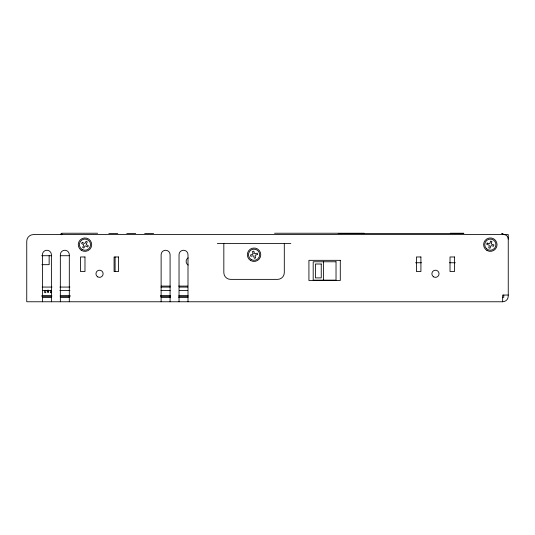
<?xml version="1.0" encoding="UTF-8"?>
<svg xmlns="http://www.w3.org/2000/svg" width="535" height="535" viewBox="0 0 535 535"><rect width="100%" height="100%" fill="white"/><g stroke="black" fill="none" stroke-linecap="round" stroke-linejoin="round"><path stroke-width="0.8" d="M61.853 233.233L97.617 233.233M274.555 233.233L364.114 233.233M450.33 233.233L463.765 233.233M108.839 233.461L117.78 233.461M126.755 233.461L135.696 233.461M144.671 233.461L153.612 233.461M338.173 233.461L463.798 233.461M217.337 243.539L290.793 243.539M41.63 255.723L51.567 255.723M60.388 255.723L69.303 255.723M415.555 262.752L421.473 262.752M449.494 262.752L455.312 262.752M41.89 264.678L49.146 264.678L49.146 255.723M161.109 286.091L170.277 286.091M178.603 286.091L187.772 286.091M42.151 287.074L52.022 287.074M59.9 287.074L69.924 287.074M160.975 287.074L170.163 287.074M179.352 287.074L187.705 287.074M42.352 290.565L51.547 290.565M59.9 290.565L69.924 290.565M160.975 290.565L170.163 290.565M179.352 290.565L187.705 290.565M47.802 291.622L48.27 291.622M508.25 295.046L502.653 295.046L502.653 301.767L26.75 301.767L26.75 241.298A6.721 6.721 0 0 1 33.471 234.577L508.25 234.577L508.25 296.169A5.597 5.597 0 0 1 502.653 301.767M41.797 295.608L51.828 295.608M60.187 295.608L70.219 295.608M160.493 295.608L170.525 295.608M178.884 295.608L188.073 295.608M41.797 296.724L51.828 296.724M60.187 296.724L70.219 296.724M160.493 296.724L170.525 296.724M178.884 296.724L188.073 296.724M42.439 297.286L51.373 297.286M60.355 297.286L69.289 297.286M161.129 297.286L170.331 297.286M178.683 297.286L187.986 297.286M502.653 297.286L503.769 297.286L503.769 295.046M323.488 261.769L323.488 280.133M284.299 243.539L284.299 272.649A6.721 6.721 0 0 1 277.578 279.37L230.545 279.37A6.721 6.721 0 0 1 223.831 272.649L223.831 243.539M187.999 301.767L187.999 254.734A4.481 4.481 0 0 0 183.518 250.253A4.481 4.481 0 0 0 179.038 254.734L179.038 301.767M170.083 301.767L170.083 254.734A4.481 4.481 0 0 0 165.603 250.253A4.481 4.481 0 0 0 161.122 254.734L161.122 301.767M115.099 256.974L115.099 271.533M69.303 301.767L69.303 254.734A4.481 4.481 0 0 0 64.822 250.253A4.481 4.481 0 0 0 60.341 254.734L60.341 301.767M61.799 234.805L61.799 233.461A1.117 1.117 0 0 0 60.716 234.29A2.829 2.829 0 0 0 60.676 234.577M51.474 290.258L51.474 292.672L50.357 292.672L50.357 290.318M51.387 301.767L51.387 254.734A4.481 4.481 0 0 0 46.906 250.253A4.481 4.481 0 0 0 42.425 254.734L42.425 301.767M48.27 290.104L48.27 292.558L47.802 292.558L47.802 290.104M45.789 290.318L45.789 292.672L44.666 292.672L44.666 290.258M503.769 234.577A4.481 4.481 0 0 1 508.25 239.058M188.166 265.039A4.146 4.146 0 0 1 188.166 257.863M502.057 233.494A1.117 1.117 0 0 0 501.763 233.461L502.887 233.461L502.887 234.577A1.117 1.117 0 0 0 502.559 233.788M487.138 243.077L486.77 244.428L488.916 245.003L489.324 245.712L488.749 247.859L490.107 248.22L490.675 246.073L491.391 245.665L493.531 246.24L493.892 244.89L491.752 244.314L491.344 243.599L491.912 241.459L490.562 241.098L489.986 243.238L489.278 243.652L487.138 243.077M82.296 242.301L81.594 243.512L83.52 244.622L83.734 245.418L82.624 247.337L83.834 248.039L84.945 246.113L85.734 245.899L87.66 247.01L88.355 245.799L86.436 244.689L86.222 243.9L87.332 241.974L86.122 241.278L85.011 243.198L84.222 243.412L82.296 242.301M253.055 253.677L252.647 254.392L250.5 254.968L250.861 256.318L253.008 255.743L253.717 256.151L254.292 258.298L255.643 257.937L255.068 255.79L255.483 255.081L257.623 254.506L257.261 253.155L255.115 253.73L254.406 253.316L253.831 251.176L252.48 251.537L253.055 253.677M84.978 256.974L80.497 256.974L80.497 271.533L84.978 271.533L84.978 256.974M118.569 256.974L114.089 256.974L114.089 271.533L118.569 271.533L118.569 256.974M420.911 256.974L416.431 256.974L416.431 271.533L420.911 271.533L420.911 256.974M454.503 256.974L450.022 256.974L450.022 271.533L454.503 271.533L454.503 256.974M340.287 260.331L308.929 260.331L308.929 280.487L340.287 280.487L340.287 260.331M336.027 261.769L313.189 261.769L313.189 280.133L336.027 280.133L336.027 261.769M321.247 264.009L315.429 264.009L315.429 277.892L321.247 277.892L321.247 264.009M97.744 276.876A3.584 3.584 0 0 0 103.121 273.773A3.584 3.584 0 0 0 97.744 270.67A3.584 3.584 0 0 0 97.744 276.876M433.671 276.876A3.584 3.584 0 0 0 439.048 273.773A3.584 3.584 0 0 0 433.671 270.67A3.584 3.584 0 0 0 433.671 276.876M81.246 250.246A6.721 6.721 0 0 0 91.679 245.097A6.721 6.721 0 0 0 82.009 238.63A6.721 6.721 0 0 0 81.246 250.246M486.977 250.474A6.721 6.721 0 0 0 497.055 244.655A6.721 6.721 0 0 0 486.977 238.837A6.721 6.721 0 0 0 486.977 250.474M250.701 260.552A6.721 6.721 0 0 0 260.779 254.734A6.721 6.721 0 0 0 250.701 248.915A6.721 6.721 0 0 0 250.701 260.552M486.375 248.614A5.597 5.597 0 0 0 495.744 246.107A5.597 5.597 0 0 0 488.883 239.252A5.597 5.597 0 0 0 486.375 248.614M82.176 249.504A5.597 5.597 0 0 0 90.575 244.655A5.597 5.597 0 0 0 82.176 239.807A5.597 5.597 0 0 0 82.176 249.504M251.263 259.582A5.597 5.597 0 0 0 259.662 254.734A5.597 5.597 0 0 0 251.263 249.885A5.597 5.597 0 0 0 251.263 259.582"/></g></svg>
